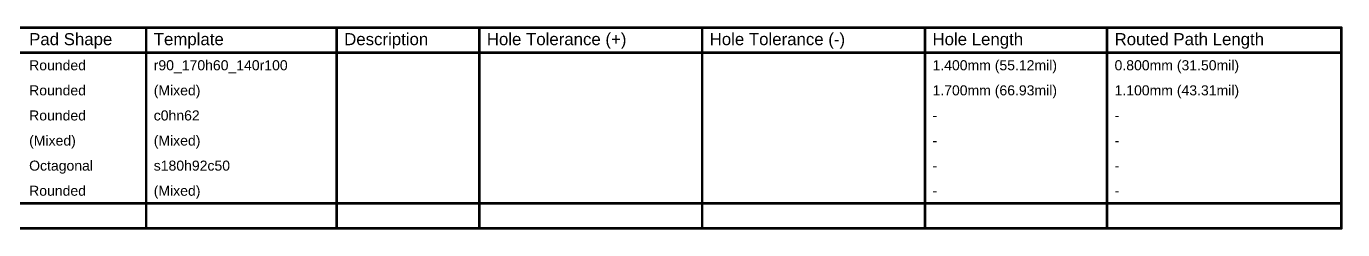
# Model space of a CAD drawing. Header units: inches. Extents: x -4 to 389, y 0 to 108.
# Drawn here: x 189.4 to 389.5, y 35.5 to 66.4 of the extents above; entities that cross this region are included whole.
import ezdxf

# ---------------------------------------------------------------- set-up
doc = ezdxf.new("R2010")
doc.units = ezdxf.units.IN
doc.layers.add('Drill Drawing', color=1, linetype='Continuous')
doc.styles.add('Arial', font='', dxfattribs={"height": 0.2})
doc.styles.get('Arial').set_extended_font_data('Arial')

msp = doc.modelspace()

# ---------------------------------------------------------------- linework, layer by layer
at = {"layer": 'Drill Drawing'}
for points in [[(46.93, 66.17, 0.381, 0.381, 0), (389.27, 66.17, 0.381, 0.381, 0)], [(207.59, 35.69, 0.381, 0.381, 0), (207.59, 66.17, 0.381, 0.381, 0)], [(236.54, 35.69, 0.381, 0.381, 0), (236.54, 66.17, 0.381, 0.381, 0)], [(258.22, 35.69, 0.381, 0.381, 0), (258.22, 66.17, 0.381, 0.381, 0)], [(292.1, 35.69, 0.381, 0.381, 0), (292.1, 66.17, 0.381, 0.381, 0)], [(325.97, 35.69, 0.381, 0.381, 0), (325.97, 66.17, 0.381, 0.381, 0)], [(353.65, 35.69, 0.381, 0.381, 0), (353.65, 66.17, 0.381, 0.381, 0)], [(389.27, 35.69, 0.381, 0.381, 0), (389.27, 66.17, 0.381, 0.381, 0)], [(46.93, 62.36, 0.381, 0.381, 0), (389.27, 62.36, 0.381, 0.381, 0)], [(46.93, 39.5, 0.381, 0.381, 0), (389.27, 39.5, 0.381, 0.381, 0)], [(46.93, 35.69, 0.381, 0.381, 0), (389.27, 35.69, 0.381, 0.381, 0)]]:
    msp.add_lwpolyline(points, format="xyseb", dxfattribs=at)
for points in [[(207.49, 66.17, 0.191, 0.191, 1), (207.68, 66.17, 0.191, 0.191, 1)], [(236.44, 66.17, 0.191, 0.191, 1), (236.63, 66.17, 0.191, 0.191, 1)], [(258.13, 66.17, 0.191, 0.191, 1), (258.32, 66.17, 0.191, 0.191, 1)], [(292, 66.17, 0.191, 0.191, 1), (292.19, 66.17, 0.191, 0.191, 1)], [(325.87, 66.17, 0.191, 0.191, 1), (326.06, 66.17, 0.191, 0.191, 1)], [(353.55, 66.17, 0.191, 0.191, 1), (353.74, 66.17, 0.191, 0.191, 1)], [(389.18, 66.17, 0.191, 0.191, 1), (389.37, 66.17, 0.191, 0.191, 1)], [(389.18, 66.17, 0.191, 0.191, 1), (389.37, 66.17, 0.191, 0.191, 1)], [(389.18, 62.36, 0.191, 0.191, 1), (389.37, 62.36, 0.191, 0.191, 1)], [(389.18, 39.5, 0.191, 0.191, 1), (389.37, 39.5, 0.191, 0.191, 1)], [(207.49, 35.69, 0.191, 0.191, 1), (207.68, 35.69, 0.191, 0.191, 1)], [(236.44, 35.69, 0.191, 0.191, 1), (236.63, 35.69, 0.191, 0.191, 1)], [(258.13, 35.69, 0.191, 0.191, 1), (258.32, 35.69, 0.191, 0.191, 1)], [(292, 35.69, 0.191, 0.191, 1), (292.19, 35.69, 0.191, 0.191, 1)], [(325.87, 35.69, 0.191, 0.191, 1), (326.06, 35.69, 0.191, 0.191, 1)], [(353.55, 35.69, 0.191, 0.191, 1), (353.74, 35.69, 0.191, 0.191, 1)], [(389.18, 35.69, 0.191, 0.191, 1), (389.37, 35.69, 0.191, 0.191, 1)], [(389.18, 35.69, 0.191, 0.191, 1), (389.37, 35.69, 0.191, 0.191, 1)]]:
    msp.add_lwpolyline(points, format="xyseb", close=True, dxfattribs=at)

# ---------------------------------------------------------------- texts
at = {"layer": 'Drill Drawing', "style": 'Arial'}
for s, height, p in [('Pad Shape', 1.829, (189.79, 63.5)), ('Template', 1.829, (208.73, 63.5)), ('Description', 1.8288, (237.68, 63.5)), ('Hole Tolerance (+)', 1.8288, (259.36, 63.5)), ('Hole Tolerance (-)', 1.8288, (293.24, 63.5)), ('Hole Length', 1.8288, (327.11, 63.5)), ('Routed Path Length', 1.8288, (354.79, 63.5)), ('Rounded', 1.524, (189.79, 59.69)), ('r90_170h60_140r100', 1.524, (208.73, 59.69)), ('1.400mm (55.12mil)', 1.524, (327.11, 59.69)), ('0.800mm (31.50mil)', 1.524, (354.79, 59.69)), ('Rounded', 1.524, (189.79, 55.88)), ('(Mixed)', 1.524, (208.73, 55.88)), ('1.700mm (66.93mil)', 1.524, (327.11, 55.88)), ('1.100mm (43.31mil)', 1.524, (354.79, 55.88)), ('Rounded', 1.524, (189.79, 52.07)), ('c0hn62', 1.524, (208.73, 52.07)), ('-', 1.52, (327.11, 52.07)), ('-', 1.52, (354.79, 52.07)), ('(Mixed)', 1.524, (189.79, 48.26)), ('(Mixed)', 1.524, (208.73, 48.26)), ('-', 1.52, (327.11, 48.26)), ('-', 1.52, (354.79, 48.26)), ('Octagonal', 1.524, (189.79, 44.45)), ('s180h92c50', 1.524, (208.73, 44.45)), ('-', 1.52, (327.11, 44.45)), ('-', 1.52, (354.79, 44.45)), ('Rounded', 1.524, (189.79, 40.64)), ('(Mixed)', 1.524, (208.73, 40.64)), ('-', 1.52, (327.11, 40.64)), ('-', 1.52, (354.79, 40.64))]:
    msp.add_text(s, height=height, dxfattribs=at).set_placement(p)

doc.saveas('drawing.dxf')
